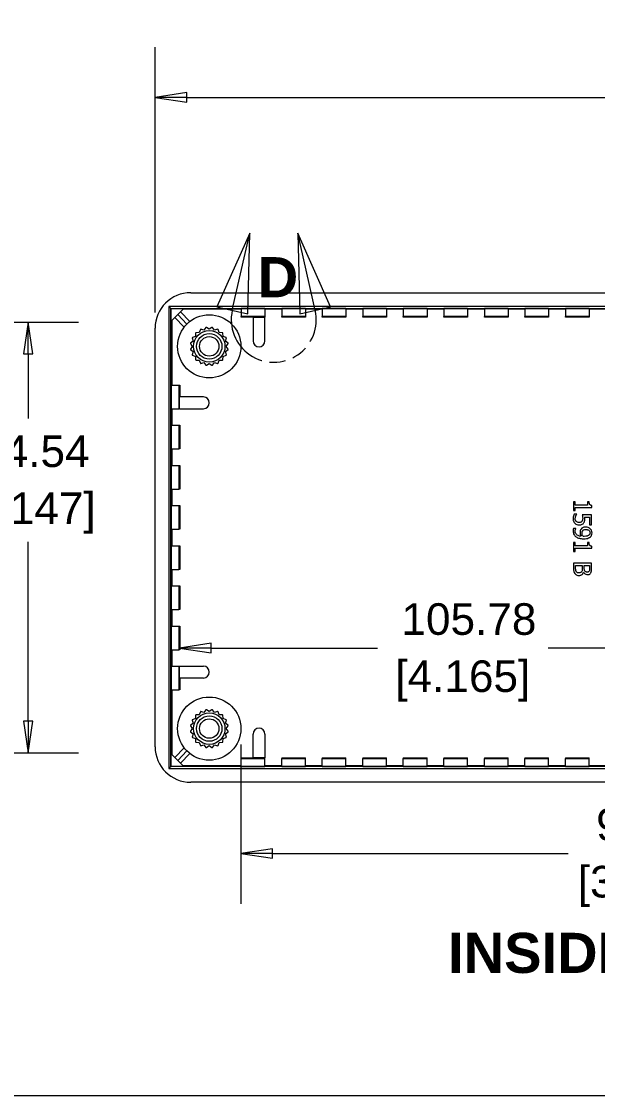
# Model space of a CAD drawing. Header units: millimetres. Extents: x 18 to 539, y 14 to 413.
# Drawn here: x 212.7 to 285.6, y 19.3 to 155.3 of the extents above; entities that cross this region are included whole.
import ezdxf

# ---------------------------------------------------------------- set-up
doc = ezdxf.new("R2010")
doc.units = ezdxf.units.MM
doc.header["$LTSCALE"] = 2
doc.linetypes.add('DOUBLE_DASH_CHAIN', pattern=[1.2403, 0.6614, -0.0827, 0.1654, -0.0827, 0.1654, -0.0827])
doc.layers.get('0').update_dxf_attribs({"lineweight": 25})
for name, color, linetype, lineweight in [('Detail Boundary (ANSI)', 7, 'DOUBLE_DASH_CHAIN', 9), ('Dimension (ANSI)', 7, 'Continuous', 9), ('Sketch Geometry (ANSI)', 7, 'Continuous', 9), ('Symbol (ANSI)', 7, 'Continuous', 9), ('Visible (ANSI)', 7, 'Continuous', 9), ('Visible Narrow (ANSI)', 7, 'Continuous', 9)]:
    doc.layers.add(name, color=color, linetype=linetype, lineweight=lineweight)
doc.styles.add('Label Text (ANSI)', font='arialbd.ttf')
doc.styles.add('Note Text (ANSI)', font='arial.ttf')
doc.styles.add('Text Style20', font='arial.ttf')
doc.dimstyles.new('Default - mm (ANSI)', dxfattribs={"dimscale": 2, "dimtxt": 2, "dimasz": 2, "dimexe": 3.175, "dimexo": 1, "dimgap": 0.8, "dimtad": 0, "dimtih": 1, "dimtoh": 1, "dimrnd": 1e-08, "dimzin": 4, "dimdsep": 46, "dimtxsty": 'Note Text (ANSI)', "dimblk": 'Filled-1', "dimcen": 0.09, "dimdle": 10, "dimclrd": 256, "dimclre": 256, "dimclrt": 256, "dimadec": 1, "dimazin": 0, "dimtfac": 1.524, "dimtofl": 0, "dimtmove": 0, "dimatfit": 3, "dimfxl": 0, "dimtolj": 1, "dimtzin": 0, "dimlwd": -1, "dimlwe": -1, "dimarcsym": 0})

# ---------------------------------------------------------------- blocks, each defined once
blk = doc.blocks.new('Title Blocks HAMMOND')
at = {"layer": 'Sketch Geometry (ANSI)'}
blk.add_line((9.353, 9.64), (173.942, 9.64), dxfattribs=at)
at = {"layer": 'Symbol (ANSI)'}
for tag, p, height, style in [('<TITLE>_001', (227.568, 16.349), 5, 'Text Style20'), ('REV:_DD.MM.YYYY_001', (248.641, 6.925), 2, 'Note Text (ANSI)')]:
    blk.add_attdef(tag, p, '', height=height, dxfattribs=dict(at, style=style))
blk = doc.blocks.new('Filled-1')
at = {"color": 0}
for p, q in [((0, 0), (-1, 0.15)), ((-1, 0.15), (-1, -0.15)), ((-1, 0), (0, 0)), ((-1, -0.15), (0, 0))]:
    blk.add_line(p, q, dxfattribs=at)
at = {"color": 0, "flags": 128}
blk.add_lwpolyline([(-1, -0.15), (0, 0), (-1, 0.15), (-1, -0.15)], dxfattribs=at)
at = {"color": 0}
blk.add_solid([(-1, -0.15), (0, 0), (-1, 0.15), (-1, -0.15)], dxfattribs=at)
blk = doc.blocks.new('*D12')
at = {"layer": 'Defpoints', "color": 0, "transparency": 16777216}
for p in [(173.54, 117.24), (173.54, 62.7), (213.54, 62.7)]:
    blk.add_point(p, dxfattribs=at)
at = {"layer": 'Dimension (ANSI)', "transparency": 16777216}
for p, q in [((175.54, 117.24), (219.89, 117.24)), ((213.54, 113.24), (213.54, 105.03)), ((213.54, 66.7), (213.54, 89.43)), ((175.54, 62.7), (219.89, 62.7))]:
    blk.add_line(p, q, dxfattribs=at)
at = {"layer": 'Dimension (ANSI)', "transparency": 16777216, "xscale": 4, "yscale": 4, "zscale": 4}
for p, rotation in [((213.54, 117.24), 90), ((213.54, 62.7), 270)]:
    blk.add_blockref('Filled-1', p, dxfattribs=dict(at, rotation=rotation))
at = {"layer": 'Dimension (ANSI)', "transparency": 16777216, "char_height": 4, "attachment_point": 5, "style": 'Note Text (ANSI)'}
for s, insert in [('\\A1; 54.54', (213.54, 100.86)), ('\\A1;[2.147]', (213.54, 93.07))]:
    blk.add_mtext(s, dxfattribs=dict(at, insert=insert))
blk = doc.blocks.new('2dDetail1')
at = {"layer": 'Detail Boundary (ANSI)', "linetype": 'Continuous'}
for p, q in [((120.797, 64.245), (118.71, 59.593)), ((119.685, 59.37), (120.797, 64.245)), ((120.66, 59.148), (120.797, 64.245)), ((124.936, 59.37), (123.824, 64.245)), ((125.911, 59.593), (123.824, 64.245)), ((123.824, 64.245), (123.961, 59.148)), ((118.71, 59.593), (120.66, 59.148)), ((123.961, 59.148), (125.911, 59.593))]:
    blk.add_line(p, q, dxfattribs=at)
at = {"layer": 'Detail Boundary (ANSI)', "linetype": 'Continuous', "flags": 128}
for points in [[(120.66, 59.148), (120.797, 64.245), (118.71, 59.593), (120.66, 59.148)], [(125.911, 59.593), (123.824, 64.245), (123.961, 59.148), (125.911, 59.593)]]:
    blk.add_lwpolyline(points, dxfattribs=at)
at = {"layer": 'Detail Boundary (ANSI)', "ltscale": 3.068494}
blk.add_arc((122.311, 58.771), 2.693, 167.15, 12.85, dxfattribs=at)
at = {"layer": 'Detail Boundary (ANSI)'}
for points in [[(120.66, 59.148), (120.797, 64.245), (118.71, 59.593), (120.66, 59.148)], [(125.911, 59.593), (123.824, 64.245), (123.961, 59.148), (125.911, 59.593)]]:
    blk.add_solid(points, dxfattribs=at)
at = {"layer": 'Detail Boundary (ANSI)', "insert": (121.297, 60.194), "char_height": 2.54, "attachment_point": 7, "style": 'Label Text (ANSI)'}
blk.add_mtext('D', dxfattribs=at)
blk = doc.blocks.new('*D29')
at = {"layer": 'Defpoints', "color": 0, "transparency": 16777216}
for p in [(232.71, 78.75), (338.49, 78.75), (338.49, 75.97)]:
    blk.add_point(p, dxfattribs=at)
at = {"layer": 'Dimension (ANSI)', "transparency": 16777216}
for p, q in [((236.71, 75.97), (257.75, 75.97)), ((334.49, 75.97), (279.35, 75.97))]:
    blk.add_line(p, q, dxfattribs=at)
at = {"layer": 'Dimension (ANSI)', "transparency": 16777216, "xscale": 4, "yscale": 4, "zscale": 4, "rotation": 180}
blk.add_blockref('Filled-1', (232.71, 75.97), dxfattribs=at)
at = {"layer": 'Dimension (ANSI)', "transparency": 16777216, "xscale": 4, "yscale": 4, "zscale": 4}
blk.add_blockref('Filled-1', (338.49, 75.97), dxfattribs=at)
at = {"layer": 'Dimension (ANSI)', "transparency": 16777216, "char_height": 4, "attachment_point": 5, "style": 'Note Text (ANSI)'}
for s, insert in [('\\A1; 105.78', (268.55, 79.61)), ('\\A1;[4.165]', (268.55, 71.8))]:
    blk.add_mtext(s, dxfattribs=dict(at, insert=insert))
blk = doc.blocks.new('*D32')
at = {"layer": 'Defpoints', "color": 0, "transparency": 16777216}
for p in [(240.45, 65.77), (330.75, 65.77), (240.45, 49.94)]:
    blk.add_point(p, dxfattribs=at)
at = {"layer": 'Dimension (ANSI)', "transparency": 16777216}
for p, q in [((240.45, 63.77), (240.45, 43.59)), ((330.75, 63.77), (330.75, 43.59)), ((244.45, 49.94), (281.88, 49.94)), ((326.75, 49.94), (301.43, 49.94))]:
    blk.add_line(p, q, dxfattribs=at)
at = {"layer": 'Dimension (ANSI)', "transparency": 16777216, "xscale": 4, "yscale": 4, "zscale": 4, "rotation": 180}
blk.add_blockref('Filled-1', (240.45, 49.94), dxfattribs=at)
at = {"layer": 'Dimension (ANSI)', "transparency": 16777216, "xscale": 4, "yscale": 4, "zscale": 4}
blk.add_blockref('Filled-1', (330.75, 49.94), dxfattribs=at)
at = {"layer": 'Dimension (ANSI)', "transparency": 16777216, "char_height": 4, "attachment_point": 5, "style": 'Note Text (ANSI)'}
for s, insert in [('\\A1; 90.30', (291.65, 53.59)), ('\\A1;[3.555]', (291.65, 45.78))]:
    blk.add_mtext(s, dxfattribs=dict(at, insert=insert))
blk = doc.blocks.new('*D48')
at = {"layer": 'Defpoints', "color": 0, "transparency": 16777216}
for p in [(341.6, 145.7), (229.6, 116.47), (341.6, 116.47)]:
    blk.add_point(p, dxfattribs=at)
at = {"layer": 'Dimension (ANSI)', "transparency": 16777216}
for p, q in [((229.6, 118.47), (229.6, 152.05)), ((341.6, 118.47), (341.6, 152.05)), ((233.6, 145.7), (291.39, 145.7)), ((337.6, 145.7), (312.96, 145.7))]:
    blk.add_line(p, q, dxfattribs=at)
at = {"layer": 'Dimension (ANSI)', "transparency": 16777216, "xscale": 4, "yscale": 4, "zscale": 4, "rotation": 180}
blk.add_blockref('Filled-1', (229.6, 145.7), dxfattribs=at)
at = {"layer": 'Dimension (ANSI)', "transparency": 16777216, "xscale": 4, "yscale": 4, "zscale": 4}
blk.add_blockref('Filled-1', (341.6, 145.7), dxfattribs=at)
at = {"layer": 'Dimension (ANSI)', "transparency": 16777216, "char_height": 4, "attachment_point": 5, "style": 'Note Text (ANSI)'}
for s, insert in [('\\A1; 112.00', (302.17, 149.34)), ('\\A1;[4.409]', (302.17, 141.54))]:
    blk.add_mtext(s, dxfattribs=dict(at, insert=insert))

msp = doc.modelspace()

# ---------------------------------------------------------------- linework, layer by layer
at = {"layer": 'Visible (ANSI)'}
for p, q in [((234.1038, 120.968), (337.1039, 120.968)), ((231.6049, 118.9669), (231.3549, 119.2169)), ((231.6049, 118.9669), (231.6161, 118.9558)), ((231.6161, 117.3479), (231.6161, 118.9558)), ((231.6161, 118.9558), (233.224, 118.9558)), ((233.224, 118.9558), (231.6161, 117.3479)), ((234.0011, 117.3278), (232.8133, 118.5451)), ((240.5038, 118.8589), (233.1271, 118.8589)), ((240.5038, 118.9479), (240.5038, 117.948)), ((243.5038, 118.9479), (243.5038, 117.948)), ((245.6333, 118.8589), (243.5038, 118.8589)), ((245.6333, 118.9479), (245.6333, 117.948)), ((248.6333, 118.9479), (248.6333, 117.948)), ((250.7627, 118.8589), (248.6333, 118.8589)), ((250.7627, 118.9479), (250.7627, 117.948)), ((253.7627, 118.9479), (253.7627, 117.948)), ((255.8921, 118.8589), (253.7627, 118.8589)), ((255.8921, 118.9479), (255.8921, 117.948)), ((258.8921, 118.9479), (258.8921, 117.948)), ((261.0215, 118.8589), (258.8921, 118.8589)), ((261.0215, 118.9479), (261.0215, 117.948)), ((264.0215, 118.9479), (264.0215, 117.948)), ((266.1509, 118.8589), (264.0215, 118.8589)), ((266.1509, 118.9479), (266.1509, 117.948)), ((269.1509, 118.9479), (269.1509, 117.948)), ((271.2803, 118.8589), (269.1509, 118.8589)), ((271.2803, 118.9479), (271.2803, 117.948)), ((274.2803, 118.9479), (274.2803, 117.948)), ((276.4097, 118.8589), (274.2803, 118.8589)), ((276.4097, 118.9479), (276.4097, 117.948)), ((279.4097, 118.9479), (279.4097, 117.948)), ((281.5391, 118.8589), (279.4097, 118.8589)), ((281.5391, 118.9479), (281.5391, 117.948)), ((284.5391, 118.9479), (284.5391, 117.948)), ((286.6685, 118.8589), (284.5391, 118.8589)), ((231.7129, 117.4447), (231.7129, 109.268)), ((232.1062, 117.838), (233.294, 116.6207)), ((240.5038, 117.8589), (240.5038, 117.948)), ((242.0038, 117.8589), (240.5038, 117.8589)), ((242.0038, 117.8698), (242.0038, 114.8589)), ((242.0038, 117.8698), (243.5038, 117.8698)), ((243.5038, 117.948), (243.5038, 117.8698)), ((243.5038, 114.8589), (243.5038, 117.8698)), ((245.6333, 117.8589), (245.6333, 117.948)), ((248.6333, 117.8589), (245.6333, 117.8589)), ((248.6333, 117.948), (248.6333, 117.8589)), ((250.7627, 117.8589), (250.7627, 117.948)), ((253.7627, 117.8589), (250.7627, 117.8589)), ((253.7627, 117.948), (253.7627, 117.8589)), ((255.8921, 117.8589), (255.8921, 117.948)), ((258.8921, 117.8589), (255.8921, 117.8589)), ((258.8921, 117.948), (258.8921, 117.8589)), ((261.0215, 117.8589), (261.0215, 117.948)), ((264.0215, 117.8589), (261.0215, 117.8589)), ((264.0215, 117.948), (264.0215, 117.8589)), ((266.1509, 117.8589), (266.1509, 117.948)), ((269.1509, 117.8589), (266.1509, 117.8589)), ((269.1509, 117.948), (269.1509, 117.8589)), ((271.2803, 117.8589), (271.2803, 117.948)), ((274.2803, 117.8589), (271.2803, 117.8589)), ((274.2803, 117.948), (274.2803, 117.8589)), ((276.4097, 117.8589), (276.4097, 117.948)), ((279.4097, 117.8589), (276.4097, 117.8589)), ((279.4097, 117.948), (279.4097, 117.8589)), ((281.5391, 117.8589), (281.5391, 117.948)), ((284.5391, 117.8589), (281.5391, 117.8589)), ((284.5391, 117.948), (284.5391, 117.8589)), ((229.6038, 63.468), (229.6038, 116.4681)), ((234.7238, 115.8502), (234.7072, 115.4371)), ((235.1848, 115.9147), (234.7717, 115.898)), ((235.3283, 116.3025), (235.1848, 115.9147)), ((235.7867, 116.2214), (235.3886, 116.3332)), ((236.043, 116.5458), (235.7867, 116.2214)), ((236.4538, 116.327), (236.1098, 116.5564)), ((236.7979, 116.5564), (236.4538, 116.327)), ((237.121, 116.2214), (236.8647, 116.5458)), ((237.5191, 116.3332), (237.121, 116.2214)), ((237.7229, 115.9147), (237.5793, 116.3025)), ((238.136, 115.898), (237.7229, 115.9147)), ((238.2005, 115.4371), (238.1838, 115.8502)), ((234.0655, 114.5121), (234.2948, 114.168)), ((234.4005, 114.8352), (234.0761, 114.5789)), ((234.2887, 115.2333), (234.4005, 114.8352)), ((234.7072, 115.4371), (234.3194, 115.2935)), ((238.5883, 115.2935), (238.2005, 115.4371)), ((238.5072, 114.8352), (238.619, 115.2333)), ((238.8316, 114.5789), (238.5072, 114.8352)), ((238.6128, 114.168), (238.8422, 114.5121)), ((234.2948, 114.168), (234.0655, 113.824)), ((234.0761, 113.7572), (234.4005, 113.5009)), ((234.4005, 113.5009), (234.2887, 113.1028)), ((234.3194, 113.0425), (234.7072, 112.899)), ((234.7072, 112.899), (234.7238, 112.4859)), ((238.1838, 112.4859), (238.2005, 112.899)), ((238.2005, 112.899), (238.5883, 113.0425)), ((238.5072, 113.5009), (238.8316, 113.7572)), ((238.619, 113.1028), (238.5072, 113.5009)), ((238.8422, 113.824), (238.6128, 114.168)), ((234.7717, 112.438), (235.1848, 112.4214)), ((235.1848, 112.4214), (235.3283, 112.0336)), ((235.3886, 112.0029), (235.7867, 112.1147)), ((235.7867, 112.1147), (236.043, 111.7903)), ((236.1098, 111.7797), (236.4538, 112.009)), ((236.4538, 112.009), (236.7979, 111.7797)), ((236.8647, 111.7903), (237.121, 112.1147)), ((237.121, 112.1147), (237.5191, 112.0029)), ((237.5793, 112.0336), (237.7229, 112.4214)), ((237.7229, 112.4214), (238.136, 112.438)), ((231.6239, 109.268), (232.6239, 109.268)), ((232.6239, 109.268), (232.7129, 109.268)), ((232.7129, 109.268), (232.7129, 107.768)), ((232.702, 106.268), (232.702, 107.768)), ((235.7129, 107.768), (232.702, 107.768)), ((231.6239, 106.268), (232.6239, 106.268)), ((231.7129, 106.268), (231.7129, 104.1823)), ((232.702, 106.268), (232.6239, 106.268)), ((232.702, 106.268), (235.7129, 106.268)), ((231.6239, 104.1823), (232.6239, 104.1823)), ((232.6239, 104.1823), (232.7129, 104.1823)), ((232.7129, 104.1823), (232.7129, 101.1823)), ((231.6239, 101.1823), (232.6239, 101.1823)), ((231.7129, 101.1823), (231.7129, 99.0966)), ((232.7129, 101.1823), (232.6239, 101.1823)), ((231.6239, 99.0966), (232.6239, 99.0966)), ((232.6239, 99.0966), (232.7129, 99.0966)), ((232.7129, 99.0966), (232.7129, 96.0966)), ((231.6239, 96.0966), (232.6239, 96.0966)), ((231.7129, 96.0966), (231.7129, 94.0109)), ((232.7129, 96.0966), (232.6239, 96.0966)), ((231.6239, 94.0109), (232.6239, 94.0109)), ((232.6239, 94.0109), (232.7129, 94.0109)), ((232.7129, 94.0109), (232.7129, 91.0109)), ((282.7952, 94.4972), (282.5604, 94.4972)), ((282.5604, 94.4972), (282.5604, 93.3752)), ((282.7952, 94.0797), (282.7952, 94.4972)), ((284.3366, 94.0797), (282.7952, 94.0797)), ((284.5473, 94.4972), (284.3366, 94.4972)), ((284.3366, 94.4972), (284.3366, 94.0797)), ((284.8678, 93.7834), (284.8678, 94.0219)), ((282.5604, 93.3752), (282.7952, 93.3752)), ((282.9686, 92.9278), (282.6424, 92.9278)), ((282.7952, 93.3752), (282.7952, 93.7834)), ((282.7952, 93.7834), (284.8678, 93.7834)), ((282.9686, 92.9055), (282.9686, 92.9278)), ((284.8604, 92.8328), (283.675, 92.8328)), ((283.9769, 92.5364), (284.5901, 92.5364)), ((284.5901, 92.5364), (284.5901, 91.571)), ((284.8604, 91.571), (284.8604, 92.8328)), ((284.5901, 91.571), (284.8604, 91.571)), ((231.6239, 91.0109), (232.6239, 91.0109)), ((231.7129, 91.0109), (231.7129, 88.9252)), ((232.7129, 91.0109), (232.6239, 91.0109)), ((282.8437, 91.0901), (282.5473, 91.0901)), ((282.8437, 91.0752), (282.8437, 91.0901)), ((231.6239, 88.9252), (232.6239, 88.9252)), ((232.6239, 88.9252), (232.7129, 88.9252)), ((232.7129, 88.9252), (232.7129, 85.9252)), ((282.7952, 89.3194), (282.5604, 89.3194)), ((282.5604, 89.3194), (282.5604, 88.1974)), ((282.7952, 88.9019), (282.7952, 89.3194)), ((284.3366, 88.9019), (282.7952, 88.9019)), ((282.7952, 88.1974), (282.7952, 88.6056)), ((282.7952, 88.6056), (284.8678, 88.6056)), ((284.5473, 89.3194), (284.3366, 89.3194)), ((284.3366, 89.3194), (284.3366, 88.9019)), ((284.8678, 88.6056), (284.8678, 88.8441)), ((282.5604, 88.1974), (282.7952, 88.1974)), ((231.6239, 85.9252), (232.6239, 85.9252)), ((231.7129, 85.9252), (231.7129, 83.8395)), ((232.7129, 85.9252), (232.6239, 85.9252)), ((284.8604, 86.7212), (282.5604, 86.7212)), ((282.5604, 86.7212), (282.5604, 86.0614)), ((282.8213, 86.1676), (282.8213, 86.4155)), ((282.8213, 86.4155), (283.6712, 86.4155)), ((283.6712, 86.4155), (283.6712, 86.0688)), ((283.9266, 86.0688), (283.9266, 86.4155)), ((283.9266, 86.4155), (284.5994, 86.4155)), ((284.5994, 86.4155), (284.5994, 86.1229)), ((284.8604, 86.1117), (284.8604, 86.7212)), ((283.839, 85.5917), (283.8502, 85.5917)), ((231.6239, 83.8395), (232.6239, 83.8395)), ((232.6239, 83.8395), (232.7129, 83.8395)), ((232.7129, 83.8395), (232.7129, 80.8395)), ((231.6239, 80.8395), (232.6239, 80.8395)), ((231.7129, 80.8395), (231.7129, 78.7538)), ((232.7129, 80.8395), (232.6239, 80.8395)), ((231.6239, 78.7538), (232.6239, 78.7538)), ((232.6239, 78.7538), (232.7129, 78.7538)), ((232.7129, 78.7538), (232.7129, 75.7538)), ((231.6239, 75.7538), (232.6239, 75.7538)), ((231.7129, 75.7538), (231.7129, 73.6681)), ((232.7129, 75.7538), (232.6239, 75.7538)), ((231.6239, 73.6681), (232.6239, 73.6681)), ((232.6239, 73.6681), (232.702, 73.6681)), ((232.702, 72.1681), (232.702, 73.6681)), ((232.702, 73.6681), (235.7129, 73.6681)), ((235.7129, 72.1681), (232.702, 72.1681)), ((232.7129, 72.1681), (232.7129, 70.6681)), ((231.6239, 70.6681), (232.6239, 70.6681)), ((231.7129, 70.6681), (231.7129, 62.4914)), ((232.7129, 70.6681), (232.6239, 70.6681)), ((236.043, 68.1458), (235.7867, 67.8214)), ((236.4538, 67.927), (236.1098, 68.1564)), ((236.7979, 68.1564), (236.4538, 67.927)), ((237.121, 67.8214), (236.8647, 68.1458)), ((234.2887, 66.8333), (234.4005, 66.4352)), ((234.7072, 67.0371), (234.3194, 66.8935)), ((234.7238, 67.4502), (234.7072, 67.0371)), ((235.1848, 67.5147), (234.7717, 67.498)), ((235.3283, 67.9025), (235.1848, 67.5147)), ((235.7867, 67.8214), (235.3886, 67.9332)), ((237.5191, 67.9332), (237.121, 67.8214)), ((237.7229, 67.5147), (237.5793, 67.9025)), ((238.136, 67.498), (237.7229, 67.5147)), ((238.2005, 67.0371), (238.1838, 67.4502)), ((238.5883, 66.8935), (238.2005, 67.0371)), ((238.5072, 66.4352), (238.619, 66.8333)), ((234.0655, 66.1121), (234.2948, 65.768)), ((234.2948, 65.768), (234.0655, 65.424)), ((234.4005, 66.4352), (234.0761, 66.1789)), ((234.0761, 65.3572), (234.4005, 65.1009)), ((238.8316, 66.1789), (238.5072, 66.4352)), ((238.5072, 65.1009), (238.8316, 65.3572)), ((238.6128, 65.768), (238.8422, 66.1121)), ((238.8422, 65.424), (238.6128, 65.768)), ((234.4005, 65.1009), (234.2887, 64.7028)), ((234.3194, 64.6425), (234.7072, 64.499)), ((234.7072, 64.499), (234.7238, 64.0859)), ((234.7717, 64.038), (235.1848, 64.0214)), ((235.1848, 64.0214), (235.3283, 63.6336)), ((237.5793, 63.6336), (237.7229, 64.0214)), ((237.7229, 64.0214), (238.136, 64.038)), ((238.1838, 64.0859), (238.2005, 64.499)), ((238.2005, 64.499), (238.5883, 64.6425)), ((238.619, 64.7028), (238.5072, 65.1009)), ((242.0038, 62.0662), (242.0038, 65.0771)), ((243.5038, 65.0771), (243.5038, 62.0662)), ((231.6161, 60.9803), (231.6161, 62.5882)), ((233.224, 60.9803), (231.6161, 62.5882)), ((233.294, 63.3153), (232.1062, 62.0981)), ((232.8133, 61.391), (234.0011, 62.6082)), ((235.3886, 63.6029), (235.7867, 63.7147)), ((235.7867, 63.7147), (236.043, 63.3903)), ((236.1098, 63.3797), (236.4538, 63.609)), ((236.4538, 63.609), (236.7979, 63.3797)), ((236.8647, 63.3903), (237.121, 63.7147)), ((237.121, 63.7147), (237.5191, 63.6029)), ((240.5038, 62.0771), (242.0038, 62.0771)), ((240.5038, 62.0771), (240.5038, 61.9881)), ((240.5038, 60.9881), (240.5038, 61.9881)), ((243.5038, 62.0662), (242.0038, 62.0662)), ((243.5038, 61.9881), (243.5038, 62.0662)), ((243.5038, 60.9881), (243.5038, 61.9881)), ((245.6333, 62.0771), (248.6333, 62.0771)), ((245.6333, 62.0771), (245.6333, 61.9881)), ((245.6333, 60.9881), (245.6333, 61.9881)), ((248.6333, 61.9881), (248.6333, 62.0771)), ((248.6333, 60.9881), (248.6333, 61.9881)), ((250.7627, 62.0771), (253.7627, 62.0771)), ((250.7627, 62.0771), (250.7627, 61.9881)), ((250.7627, 60.9881), (250.7627, 61.9881)), ((253.7627, 61.9881), (253.7627, 62.0771)), ((253.7627, 60.9881), (253.7627, 61.9881)), ((255.8921, 62.0771), (258.8921, 62.0771)), ((255.8921, 62.0771), (255.8921, 61.9881)), ((255.8921, 60.9881), (255.8921, 61.9881)), ((258.8921, 61.9881), (258.8921, 62.0771)), ((258.8921, 60.9881), (258.8921, 61.9881)), ((261.0215, 62.0771), (264.0215, 62.0771)), ((261.0215, 62.0771), (261.0215, 61.9881)), ((261.0215, 60.9881), (261.0215, 61.9881)), ((264.0215, 61.9881), (264.0215, 62.0771)), ((264.0215, 60.9881), (264.0215, 61.9881)), ((266.1509, 62.0771), (269.1509, 62.0771)), ((266.1509, 62.0771), (266.1509, 61.9881)), ((266.1509, 60.9881), (266.1509, 61.9881)), ((269.1509, 61.9881), (269.1509, 62.0771)), ((269.1509, 60.9881), (269.1509, 61.9881)), ((271.2803, 62.0771), (274.2803, 62.0771)), ((271.2803, 62.0771), (271.2803, 61.9881)), ((271.2803, 60.9881), (271.2803, 61.9881)), ((274.2803, 61.9881), (274.2803, 62.0771)), ((274.2803, 60.9881), (274.2803, 61.9881)), ((276.4097, 62.0771), (279.4097, 62.0771)), ((276.4097, 62.0771), (276.4097, 61.9881)), ((276.4097, 60.9881), (276.4097, 61.9881)), ((279.4097, 61.9881), (279.4097, 62.0771)), ((279.4097, 60.9881), (279.4097, 61.9881)), ((281.5391, 62.0771), (284.5391, 62.0771)), ((281.5391, 62.0771), (281.5391, 61.9881)), ((281.5391, 60.9881), (281.5391, 61.9881)), ((284.5391, 61.9881), (284.5391, 62.0771)), ((284.5391, 60.9881), (284.5391, 61.9881)), ((231.6049, 60.9691), (231.3549, 60.7191)), ((231.6049, 60.9691), (231.6161, 60.9803)), ((233.224, 60.9803), (231.6161, 60.9803)), ((233.1271, 61.0771), (240.5038, 61.0771)), ((243.5038, 61.0771), (245.6333, 61.0771)), ((248.6333, 61.0771), (250.7627, 61.0771)), ((253.7627, 61.0771), (255.8921, 61.0771)), ((258.8921, 61.0771), (261.0215, 61.0771)), ((264.0215, 61.0771), (266.1509, 61.0771)), ((269.1509, 61.0771), (271.2803, 61.0771)), ((274.2803, 61.0771), (276.4097, 61.0771)), ((279.4097, 61.0771), (281.5391, 61.0771)), ((284.5391, 61.0771), (286.6685, 61.0771)), ((337.1039, 58.968), (234.1038, 58.968))]:
    msp.add_line(p, q, dxfattribs=at)
for centre, radius in [((236.4538, 114.168), 4), ((236.4538, 114.168), 1.994), ((236.4538, 114.168), 1.6129), ((236.4538, 114.168), 1.2319), ((236.4538, 65.768), 4), ((236.4538, 65.768), 1.994), ((236.4538, 65.768), 1.6129), ((236.4538, 65.768), 1.2319)]:
    msp.add_circle(centre, radius, dxfattribs=at)
for centre, radius, start, end in [((236.4538, 114.168), 2.413, 134.196675, 135.803325), ((236.4538, 114.168), 2.413, 116.196675, 117.803325), ((236.4538, 114.168), 2.413, 98.196675, 99.803325), ((236.4538, 114.168), 2.413, 80.196675, 81.803325), ((236.4538, 114.168), 2.413, 62.196675, 63.803325), ((236.4538, 114.168), 2.413, 44.196675, 45.803325), ((236.4538, 114.168), 2.413, 170.196675, 171.803325), ((236.4538, 114.168), 2.413, 152.196675, 153.803325), ((236.4538, 114.168), 2.413, 26.196675, 27.803325), ((236.4538, 114.168), 2.413, 8.196675, 9.803325), ((242.7538, 114.8589), 0.75, 180, 0), ((236.4538, 114.168), 2.413, 188.196675, 189.803325), ((236.4538, 114.168), 2.413, 206.196675, 207.803325), ((236.4538, 114.168), 2.413, 332.196675, 333.803325), ((236.4538, 114.168), 2.413, 350.196675, 351.803325), ((236.4538, 114.168), 2.413, 224.196675, 225.803325), ((236.4538, 114.168), 2.413, 242.196675, 243.803325), ((236.4538, 114.168), 2.413, 260.196675, 261.803325), ((236.4538, 114.168), 2.413, 278.196675, 279.803325), ((236.4538, 114.168), 2.413, 296.196675, 297.803325), ((236.4538, 114.168), 2.413, 314.196675, 315.803325), ((235.7129, 107.018), 0.75, 270, 90), ((235.7129, 72.9181), 0.75, 270, 90), ((236.4538, 65.768), 2.413, 98.196675, 99.803325), ((236.4538, 65.768), 2.413, 80.196675, 81.803325), ((236.4538, 65.768), 2.413, 152.196675, 153.803325), ((236.4538, 65.768), 2.413, 134.196675, 135.803325), ((236.4538, 65.768), 2.413, 116.196675, 117.803325), ((236.4538, 65.768), 2.413, 62.196675, 63.803325), ((236.4538, 65.768), 2.413, 44.196675, 45.803325), ((236.4538, 65.768), 2.413, 26.196675, 27.803325), ((236.4538, 65.768), 2.413, 170.196675, 171.803325), ((236.4538, 65.768), 2.413, 188.196675, 189.803325), ((236.4538, 65.768), 2.413, 8.196675, 9.803325), ((236.4538, 65.768), 2.413, 350.196675, 351.803325), ((242.7538, 65.0771), 0.75, 0, 180), ((236.4538, 65.768), 2.413, 206.196675, 207.803325), ((236.4538, 65.768), 2.413, 224.196675, 225.803325), ((236.4538, 65.768), 2.413, 314.196675, 315.803325), ((236.4538, 65.768), 2.413, 332.196675, 333.803325), ((236.4538, 65.768), 2.413, 242.196675, 243.803325), ((236.4538, 65.768), 2.413, 260.196675, 261.803325), ((236.4538, 65.768), 2.413, 278.196675, 279.803325), ((236.4538, 65.768), 2.413, 296.196675, 297.803325)]:
    msp.add_arc(centre, radius, start, end, dxfattribs=at)
for centre, major_axis, ratio, start_param, end_param in [((234.1039, 116.468), (-3.182, 3.182), 0.99998096, 5.49779666, 7.06857395), ((242.0038, 118.9479), (-1.5, 0), 0.00436331, 3.14159265, 6.28318531), ((247.1333, 118.9479), (-1.5, 0), 0.00436331, 3.14159265, 6.28318531), ((252.2627, 118.9479), (-1.5, 0), 0.00436331, 3.14159265, 6.28318531), ((257.3921, 118.9479), (-1.5, 0), 0.00436331, 3.14159265, 6.28318531), ((262.5215, 118.9479), (-1.5, 0), 0.00436331, 3.14159265, 6.28318531), ((267.6509, 118.9479), (-1.5, 0), 0.00436331, 3.14159265, 6.28318531), ((272.7803, 118.9479), (-1.5, 0), 0.00436331, 3.14159265, 6.28318531), ((277.9097, 118.9479), (-1.5, 0), 0.00436331, 3.14159265, 6.28318531), ((283.0391, 118.9479), (-1.5, 0), 0.00436331, 3.14159265, 6.28318531), ((242.0038, 117.948), (-1.5, 0), 0.00436331, 3.14159265, 6.28318531), ((247.1333, 117.948), (-1.5, 0), 0.00436331, 3.14159265, 6.28318531), ((252.2627, 117.948), (-1.5, 0), 0.00436331, 3.14159265, 6.28318531), ((257.3921, 117.948), (-1.5, 0), 0.00436331, 3.14159265, 6.28318531), ((262.5215, 117.948), (-1.5, 0), 0.00436331, 3.14159265, 6.28318531), ((267.6509, 117.948), (-1.5, 0), 0.00436331, 3.14159265, 6.28318531), ((272.7803, 117.948), (-1.5, 0), 0.00436331, 3.14159265, 6.28318531), ((277.9097, 117.948), (-1.5, 0), 0.00436331, 3.14159265, 6.28318531), ((283.0391, 117.948), (-1.5, 0), 0.00436331, 3.14159265, 6.28318531), ((231.6239, 107.768), (0, -1.5), 0.00436331, 3.14159265, 6.28318531), ((232.6239, 107.768), (0, -1.5), 0.00436331, 3.14159265, 6.28318531), ((231.6239, 102.6823), (0, -1.5), 0.00436331, 3.14159265, 6.28318531), ((232.6239, 102.6823), (0, -1.5), 0.00436331, 3.14159265, 6.28318531), ((231.6239, 97.5966), (0, -1.5), 0.00436331, 3.14159265, 6.28318531), ((232.6239, 97.5966), (0, -1.5), 0.00436331, 3.14159265, 6.28318531), ((231.6239, 92.5109), (0, -1.5), 0.00436331, 3.14159265, 6.28318531), ((232.6239, 92.5109), (0, -1.5), 0.00436331, 3.14159265, 6.28318531), ((231.6239, 87.4252), (0, -1.5), 0.00436331, 3.14159265, 6.28318531), ((232.6239, 87.4252), (0, -1.5), 0.00436331, 3.14159265, 6.28318531), ((231.6239, 82.3395), (0, -1.5), 0.00436331, 3.14159265, 6.28318531), ((232.6239, 82.3395), (0, -1.5), 0.00436331, 3.14159265, 6.28318531), ((231.6239, 77.2538), (0, -1.5), 0.00436331, 3.14159265, 6.28318531), ((232.6239, 77.2538), (0, -1.5), 0.00436331, 3.14159265, 6.28318531), ((231.6239, 72.1681), (0, -1.5), 0.00436331, 3.14159265, 6.28318531), ((232.6239, 72.1681), (0, -1.5), 0.00436331, 3.14159265, 6.28318531), ((234.1039, 63.4681), (-3.182, -3.182), 0.99998096, 5.49779666, 7.06857395), ((242.0038, 61.9881), (-1.5, 0), 0.00436331, 0, 3.14159265), ((247.1333, 61.9881), (-1.5, 0), 0.00436331, 0, 3.14159265), ((252.2627, 61.9881), (-1.5, 0), 0.00436331, 0, 3.14159265), ((257.3921, 61.9881), (-1.5, 0), 0.00436331, 0, 3.14159265), ((262.5215, 61.9881), (-1.5, 0), 0.00436331, 0, 3.14159265), ((267.6509, 61.9881), (-1.5, 0), 0.00436331, 0, 3.14159265), ((272.7803, 61.9881), (-1.5, 0), 0.00436331, 0, 3.14159265), ((277.9097, 61.9881), (-1.5, 0), 0.00436331, 0, 3.14159265), ((283.0391, 61.9881), (-1.5, 0), 0.00436331, 0, 3.14159265), ((242.0038, 60.9881), (1.5, 0), 0.00436331, 3.14159265, 6.28318531), ((247.1333, 60.9881), (1.5, 0), 0.00436331, 3.14159265, 6.28318531), ((252.2627, 60.9881), (1.5, 0), 0.00436331, 3.14159265, 6.28318531), ((257.3921, 60.9881), (1.5, 0), 0.00436331, 3.14159265, 6.28318531), ((262.5215, 60.9881), (1.5, 0), 0.00436331, 3.14159265, 6.28318531), ((267.6509, 60.9881), (1.5, 0), 0.00436331, 3.14159265, 6.28318531), ((272.7803, 60.9881), (1.5, 0), 0.00436331, 3.14159265, 6.28318531), ((277.9097, 60.9881), (1.5, 0), 0.00436331, 3.14159265, 6.28318531), ((283.0391, 60.9881), (1.5, 0), 0.00436331, 3.14159265, 6.28318531)]:
    msp.add_ellipse(centre, major_axis=major_axis, ratio=ratio, start_param=start_param, end_param=end_param, dxfattribs=at)
for points, knots in [([(284.8678, 94.0219), (284.8368, 94.0244), (284.8053, 94.0291), (284.7492, 94.0442), (284.7237, 94.0538), (284.6747, 94.0811), (284.6521, 94.0991), (284.6228, 94.1345), (284.6017, 94.1631), (284.5559, 94.2984), (284.5473, 94.3989), (284.5473, 94.4972)], [-0.151739352, -0.151739352, -0.151739352, -0.151739352, -0.115109174, -0.115109174, -0.083492622, -0.083492622, -0.04922662, -0.04922662, -0.029479988, -0.029479988, 0, 0, 0, 0]), ([(282.6424, 92.9278), (282.5996, 92.8409), (282.5697, 92.7445), (282.5347, 92.5904), (282.5119, 92.4759), (282.5119, 92.3258)], [-0.116164895, -0.116164895, -0.116164895, -0.116164895, -0.045016689, -0.045016689, 0, 0, 0, 0]), ([(282.7785, 92.3202), (282.7785, 92.377), (282.7832, 92.4355), (282.8094, 92.5472), (282.8265, 92.6028), (282.8456, 92.6576)], [-0.0344379239, -0.0344379239, -0.0344379239, -0.0344379239, -0.0173973892, -0.0173973892, 0, 0, 0, 0]), ([(282.8456, 92.6576), (282.864, 92.7071), (282.885, 92.7567), (282.9182, 92.8222), (282.9429, 92.8706), (282.9686, 92.9055)], [-0.0463949989, -0.0463949989, -0.0463949989, -0.0463949989, -0.0129842337, -0.0129842337, 0, 0, 0, 0]), ([(283.675, 92.8328), (283.6887, 92.7704), (283.7016, 92.6929), (283.7165, 92.5972), (283.7309, 92.5034), (283.7309, 92.378)], [-0.107923881, -0.107923881, -0.107923881, -0.107923881, -0.037632019, -0.037632019, 0, 0, 0, 0]), ([(283.99, 92.3277), (283.99, 92.3603), (283.9888, 92.3939), (283.9863, 92.4422), (283.9842, 92.4819), (283.9769, 92.5364)], [-0.0505148892, -0.0505148892, -0.0505148892, -0.0505148892, -0.0164994907, -0.0164994907, 0, 0, 0, 0]), ([(282.5119, 92.3258), (282.5119, 92.2609), (282.5179, 92.1962), (282.5407, 92.091), (282.5571, 92.0314), (282.6274, 91.8865), (282.6756, 91.8185), (282.7374, 91.7611)], [-0.0832202306, -0.0832202306, -0.0832202306, -0.0832202306, -0.0483117669, -0.0483117669, -0.0253176385, -0.0253176385, 0, 0, 0, 0]), ([(282.7374, 91.7611), (282.8091, 91.6945), (282.8919, 91.6454), (283.0449, 91.588), (283.1468, 91.5579), (283.291, 91.5579)], [-0.107792226, -0.107792226, -0.107792226, -0.107792226, -0.043260055, -0.043260055, 0, 0, 0, 0]), ([(282.9182, 91.9885), (282.8945, 92.0091), (282.8734, 92.0322), (282.8375, 92.0832), (282.8231, 92.1105), (282.8003, 92.17), (282.7785, 92.2328), (282.7785, 92.3202)], [-0.0762672023, -0.0762672023, -0.0762672023, -0.0762672023, -0.0510822908, -0.0510822908, -0.0262354569, -0.0262354569, 0, 0, 0, 0]), ([(283.2929, 91.871), (283.1812, 91.871), (283.1125, 91.8895), (283.0173, 91.9213), (282.9646, 91.9496), (282.9182, 91.9885)], [-0.0301405375, -0.0301405375, -0.0301405375, -0.0301405375, -0.0181616405, -0.0181616405, 0, 0, 0, 0]), ([(283.291, 91.5579), (283.364, 91.5579), (283.44, 91.5635), (283.5626, 91.5911), (283.618, 91.6095), (283.744, 91.6831), (283.8002, 91.7333), (283.8464, 91.7946)], [-0.0724738662, -0.0724738662, -0.0724738662, -0.0724738662, -0.0437422203, -0.0437422203, -0.0230563085, -0.0230563085, 0, 0, 0, 0]), ([(283.6246, 92.0015), (283.607, 91.98), (283.5869, 91.961), (283.5344, 91.9224), (283.5067, 91.9098), (283.4329, 91.8792), (283.3631, 91.871), (283.2929, 91.871)], [-0.0312730848, -0.0312730848, -0.0312730848, -0.0312730848, -0.0269244462, -0.0269244462, -0.0210791845, -0.0210791845, 0, 0, 0, 0]), ([(284.113, 91.2895), (284.0378, 91.2895), (283.9614, 91.283), (283.8396, 91.2551), (283.7747, 91.2354), (283.6354, 91.1563), (283.5755, 91.104), (283.5259, 91.0398)], [-0.0838559167, -0.0838559167, -0.0838559167, -0.0838559167, -0.048044511, -0.048044511, -0.024343383, -0.024343383, 0, 0, 0, 0]), ([(283.7309, 92.378), (283.7309, 92.2842), (283.7193, 92.189), (283.6759, 92.073), (283.6541, 92.0348), (283.6246, 92.0015)], [-0.0371553126, -0.0371553126, -0.0371553126, -0.0371553126, -0.0133393831, -0.0133393831, 0, 0, 0, 0]), ([(283.8464, 91.7946), (283.8739, 91.8304), (283.8981, 91.8685), (283.9367, 91.9473), (283.9513, 91.9871), (283.9706, 92.0687), (283.99, 92.1587), (283.99, 92.3277)], [-0.158346993, -0.158346993, -0.158346993, -0.158346993, -0.102981093, -0.102981093, -0.050694669, -0.050694669, 0, 0, 0, 0]), ([(284.6908, 91.0733), (284.6172, 91.143), (284.5316, 91.1947), (284.3807, 91.2539), (284.2734, 91.2895), (284.113, 91.2895)], [-0.128348738, -0.128348738, -0.128348738, -0.128348738, -0.048132763, -0.048132763, 0, 0, 0, 0]), ([(282.5473, 91.0901), (282.5342, 91.048), (282.5263, 91.0044), (282.521, 90.9475), (282.5157, 90.8936), (282.5157, 90.8291)], [-0.0844710471, -0.0844710471, -0.0844710471, -0.0844710471, -0.0193365105, -0.0193365105, 0, 0, 0, 0]), ([(282.5157, 90.8291), (282.5157, 90.734), (282.5243, 90.6373), (282.5666, 90.4627), (282.5962, 90.3889), (282.7023, 90.2118), (282.7848, 90.1244), (282.8828, 90.0519)], [-0.0904680961, -0.0904680961, -0.0904680961, -0.0904680961, -0.0619426085, -0.0619426085, -0.0365869311, -0.0365869311, 0, 0, 0, 0]), ([(282.7822, 90.7881), (282.7822, 90.8708), (282.797, 90.9408), (282.8204, 91.0227), (282.8309, 91.0527), (282.8437, 91.0752)], [-0.021857041, -0.021857041, -0.021857041, -0.021857041, -0.0077492446, -0.0077492446, 0, 0, 0, 0]), ([(283.5501, 90.1171), (283.4113, 90.1263), (283.2677, 90.1526), (283.0458, 90.2561), (282.9859, 90.3071), (282.8972, 90.3961), (282.8571, 90.4566), (282.7955, 90.6087), (282.7822, 90.6982), (282.7822, 90.7881)], [-0.0850496768, -0.0850496768, -0.0850496768, -0.0850496768, -0.0646650714, -0.0646650714, -0.0492011857, -0.0492011857, -0.0269850869, -0.0269850869, 0, 0, 0, 0]), ([(282.8828, 90.0519), (283.0081, 89.9597), (283.1571, 89.9007), (283.4225, 89.8339), (283.6016, 89.7984), (283.8483, 89.7984)], [-0.171295472, -0.171295472, -0.171295472, -0.171295472, -0.074008603, -0.074008603, 0, 0, 0, 0]), ([(283.5259, 91.0398), (283.4779, 90.9762), (283.4382, 90.9052), (283.4095, 90.7972), (283.3898, 90.7201), (283.3898, 90.5962)], [-0.129548423, -0.129548423, -0.129548423, -0.129548423, -0.037181017, -0.037181017, 0, 0, 0, 0]), ([(283.3898, 90.5962), (283.3898, 90.513), (283.4011, 90.4307), (283.447, 90.2964), (283.4806, 90.219), (283.5501, 90.1171)], [-0.0893838278, -0.0893838278, -0.0893838278, -0.0893838278, -0.036984057, -0.036984057, 0, 0, 0, 0]), ([(283.6451, 90.5272), (283.6451, 90.602), (283.6542, 90.6666), (283.6788, 90.7503), (283.6986, 90.7869), (283.7253, 90.8198)], [-0.026166662, -0.026166662, -0.026166662, -0.026166662, -0.012720329, -0.012720329, 0, 0, 0, 0]), ([(283.7719, 90.1153), (283.7223, 90.1889), (283.695, 90.2639), (283.6588, 90.3834), (283.6451, 90.4554), (283.6451, 90.5272)], [-0.03747485, -0.03747485, -0.03747485, -0.03747485, -0.0215325138, -0.0215325138, 0, 0, 0, 0]), ([(283.7253, 90.8198), (283.747, 90.8464), (283.7715, 90.8702), (283.8338, 90.9163), (283.8652, 90.9306), (283.9567, 90.9669), (284.0412, 90.9764), (284.126, 90.9764)], [-0.0393811058, -0.0393811058, -0.0393811058, -0.0393811058, -0.0332029148, -0.0332029148, -0.025456179, -0.025456179, 0, 0, 0, 0]), ([(283.9173, 90.1097), (283.873, 90.1097), (283.8519, 90.1106), (283.8142, 90.1124), (283.7904, 90.1137), (283.7719, 90.1153)], [-0.0114928094, -0.0114928094, -0.0114928094, -0.0114928094, -0.0055760873, -0.0055760873, 0, 0, 0, 0]), ([(283.8483, 89.7984), (283.9655, 89.7984), (284.0886, 89.8052), (284.2615, 89.8344), (284.3636, 89.8551), (284.5567, 89.9391), (284.6343, 89.9862), (284.7001, 90.0482)], [-0.136204274, -0.136204274, -0.136204274, -0.136204274, -0.063174403, -0.063174403, -0.027119263, -0.027119263, 0, 0, 0, 0]), ([(284.5249, 90.2718), (284.4962, 90.2445), (284.463, 90.2222), (284.3725, 90.1747), (284.3184, 90.1586), (284.1859, 90.1201), (284.0502, 90.1097), (283.9173, 90.1097)], [-0.0520413845, -0.0520413845, -0.0520413845, -0.0520413845, -0.047326454, -0.047326454, -0.0398666018, -0.0398666018, 0, 0, 0, 0]), ([(284.126, 90.9764), (284.1794, 90.9764), (284.2337, 90.9727), (284.3316, 90.9555), (284.3765, 90.9431), (284.4803, 90.8979), (284.5207, 90.8651), (284.5824, 90.8026), (284.6081, 90.7642), (284.6468, 90.6699), (284.6554, 90.6157), (284.6554, 90.5607)], [-0.0608987995, -0.0608987995, -0.0608987995, -0.0608987995, -0.0511930641, -0.0511930641, -0.0428198811, -0.0428198811, -0.0305936176, -0.0305936176, -0.0164829377, -0.0164829377, 0, 0, 0, 0]), ([(284.6554, 90.5607), (284.6554, 90.5308), (284.6526, 90.5009), (284.6417, 90.4495), (284.6336, 90.4198), (284.5968, 90.345), (284.5622, 90.3054), (284.5249, 90.2718)], [-0.038103798, -0.038103798, -0.038103798, -0.038103798, -0.0249560818, -0.0249560818, -0.0150563322, -0.0150563322, 0, 0, 0, 0]), ([(284.907, 90.5589), (284.907, 90.613), (284.9008, 90.6664), (284.8739, 90.7827), (284.8524, 90.8372), (284.7982, 90.9513), (284.7512, 91.0173), (284.6908, 91.0733)], [-0.0488515392, -0.0488515392, -0.0488515392, -0.0488515392, -0.0378993204, -0.0378993204, -0.0247039067, -0.0247039067, 0, 0, 0, 0]), ([(284.7001, 90.0482), (284.7333, 90.0795), (284.763, 90.114), (284.8148, 90.1894), (284.8364, 90.2295), (284.8773, 90.3287), (284.907, 90.4222), (284.907, 90.5589)], [-0.102042058, -0.102042058, -0.102042058, -0.102042058, -0.071563041, -0.071563041, -0.041007929, -0.041007929, 0, 0, 0, 0]), ([(284.8678, 88.8441), (284.8368, 88.8466), (284.8053, 88.8514), (284.7492, 88.8664), (284.7237, 88.876), (284.6747, 88.9033), (284.6521, 88.9213), (284.6228, 88.9568), (284.6017, 88.9853), (284.5559, 89.1206), (284.5473, 89.2211), (284.5473, 89.3194)], [-0.151739352, -0.151739352, -0.151739352, -0.151739352, -0.115109174, -0.115109174, -0.083492622, -0.083492622, -0.04922662, -0.04922662, -0.029479988, -0.029479988, 0, 0, 0, 0]), ([(282.5604, 86.0614), (282.5604, 85.9276), (282.5707, 85.7907), (282.6247, 85.6041), (282.6641, 85.5069), (282.7468, 85.3997)], [-0.102071592, -0.102071592, -0.102071592, -0.102071592, -0.040604916, -0.040604916, 0, 0, 0, 0]), ([(282.9182, 85.6457), (282.8982, 85.6759), (282.8818, 85.7079), (282.8505, 85.7898), (282.8431, 85.8311), (282.8254, 85.9414), (282.8213, 86.0588), (282.8213, 86.1676)], [-0.0447712787, -0.0447712787, -0.0447712787, -0.0447712787, -0.0397674158, -0.0397674158, -0.0326597556, -0.0326597556, 0, 0, 0, 0]), ([(283.6712, 86.0688), (283.6712, 85.9199), (283.664, 85.8548), (283.6528, 85.7692), (283.6371, 85.7161), (283.6116, 85.6663)], [-0.0259167829, -0.0259167829, -0.0259167829, -0.0259167829, -0.0167986703, -0.0167986703, 0, 0, 0, 0]), ([(284.003, 85.7166), (283.9637, 85.778), (283.9486, 85.8251), (283.9306, 85.907), (283.9266, 85.9827), (283.9266, 86.0688)], [-0.0425791142, -0.0425791142, -0.0425791142, -0.0425791142, -0.025844989, -0.025844989, 0, 0, 0, 0]), ([(284.2994, 85.588), (284.2518, 85.588), (284.2016, 85.5922), (284.1153, 85.6158), (284.0897, 85.6301), (284.0438, 85.6625), (284.0213, 85.6877), (284.003, 85.7166)], [-0.02436236, -0.02436236, -0.02436236, -0.02436236, -0.0168390577, -0.0168390577, -0.0102499158, -0.0102499158, 0, 0, 0, 0]), ([(284.5398, 85.7054), (284.5276, 85.6843), (284.5127, 85.6652), (284.4729, 85.6302), (284.4515, 85.6193), (284.3914, 85.5945), (284.3453, 85.588), (284.2994, 85.588)], [-0.0243166287, -0.0243166287, -0.0243166287, -0.0243166287, -0.0194608058, -0.0194608058, -0.0137801519, -0.0137801519, 0, 0, 0, 0]), ([(284.5994, 86.1229), (284.5994, 86.0348), (284.5999, 85.9462), (284.5819, 85.8047), (284.5661, 85.7532), (284.5398, 85.7054)], [-0.0428085961, -0.0428085961, -0.0428085961, -0.0428085961, -0.0163815878, -0.0163815878, 0, 0, 0, 0]), ([(284.7672, 85.5078), (284.8076, 85.5813), (284.8338, 85.6595), (284.8603, 85.8648), (284.8604, 85.9886), (284.8604, 86.1117)], [-0.0620980078, -0.0620980078, -0.0620980078, -0.0620980078, -0.036938367, -0.036938367, 0, 0, 0, 0]), ([(282.7468, 85.3997), (282.7796, 85.3584), (282.8172, 85.322), (282.8973, 85.262), (282.9463, 85.232), (283.0858, 85.1749), (283.1759, 85.1611), (283.2668, 85.1611)], [-0.0652050984, -0.0652050984, -0.0652050984, -0.0652050984, -0.045205957, -0.045205957, -0.0272700707, -0.0272700707, 0, 0, 0, 0]), ([(283.2537, 85.4799), (283.2123, 85.4799), (283.1696, 85.4834), (283.0895, 85.5027), (283.0596, 85.5165), (282.9878, 85.5619), (282.9498, 85.6017), (282.9182, 85.6457)], [-0.0348069243, -0.0348069243, -0.0348069243, -0.0348069243, -0.0254717063, -0.0254717063, -0.0162623024, -0.0162623024, 0, 0, 0, 0]), ([(283.6116, 85.6663), (283.5929, 85.6313), (283.5701, 85.5972), (283.5089, 85.5359), (283.479, 85.5214), (283.3985, 85.4885), (283.3266, 85.4799), (283.2537, 85.4799)], [-0.0351523012, -0.0351523012, -0.0351523012, -0.0351523012, -0.029061944, -0.029061944, -0.021861104, -0.021861104, 0, 0, 0, 0]), ([(283.2668, 85.1611), (283.3232, 85.1611), (283.3796, 85.1667), (283.485, 85.1922), (283.5331, 85.2106), (283.6323, 85.2673), (283.6868, 85.3113), (283.7837, 85.4373), (283.8173, 85.5123), (283.839, 85.5917)], [-0.0876840057, -0.0876840057, -0.0876840057, -0.0876840057, -0.0668557638, -0.0668557638, -0.0476781377, -0.0476781377, -0.0246921154, -0.0246921154, 0, 0, 0, 0]), ([(283.8502, 85.5917), (283.8819, 85.5259), (283.923, 85.4663), (284.0126, 85.3804), (284.0664, 85.3384), (284.2032, 85.2814), (284.2716, 85.2692), (284.3422, 85.2692)], [-0.0777487062, -0.0777487062, -0.0777487062, -0.0777487062, -0.0444538593, -0.0444538593, -0.0211766471, -0.0211766471, 0, 0, 0, 0]), ([(284.3422, 85.2692), (284.4068, 85.2692), (284.4714, 85.2777), (284.5982, 85.3219), (284.6391, 85.3526), (284.7051, 85.4083), (284.74, 85.4557), (284.7672, 85.5078)], [-0.0335510294, -0.0335510294, -0.0335510294, -0.0335510294, -0.0259001775, -0.0259001775, -0.0176437803, -0.0176437803, 0, 0, 0, 0])]:
    msp.add_open_spline(points, degree=3, knots=knots, dxfattribs=at)
at = {"layer": 'Visible Narrow (ANSI)'}
for p, q in [((339.8527, 119.2169), (231.3549, 119.2169)), ((231.3549, 119.2169), (231.3549, 60.7191)), ((231.6049, 118.9669), (339.6027, 118.9669)), ((231.6049, 60.9691), (231.6049, 118.9669)), ((232.4597, 118.1915), (233.6256, 116.9967)), ((233.6256, 62.9394), (232.4597, 61.7446)), ((231.3549, 60.7191), (339.8527, 60.7191)), ((339.6027, 60.9691), (231.6049, 60.9691))]:
    msp.add_line(p, q, dxfattribs=at)

# ---------------------------------------------------------------- block references
at = {"xscale": 2, "yscale": 2, "zscale": 2}
msp.add_blockref('Title Blocks HAMMOND', (-0.4977, 0.025), dxfattribs=at)
at = {"layer": 'Detail Boundary (ANSI)', "xscale": 2, "yscale": 2, "zscale": 2}
msp.add_blockref('2dDetail1', (0, 0), dxfattribs=at)

# ---------------------------------------------------------------- texts
at = {"layer": 'Symbol (ANSI)', "insert": (266.6859, 34.753), "char_height": 5.08, "attachment_point": 7, "style": 'Label Text (ANSI)'}
msp.add_mtext('INSIDE BOX', dxfattribs=at)

# ---------------------------------------------------------------- dimensions: what is measured, and where the dimension line sits
at = {"layer": 'Dimension (ANSI)'}
dim = msp.add_linear_dim(base=(341.6038, 145.7012), p1=(229.6038, 116.4681), p2=(341.6038, 116.4681), text=' <>\\X[4.409]', dimstyle='Default - mm (ANSI)', override={"dimgap": 0.8, "dimtih": 0, "dimtoh": 0, "dimdec": 2, "dimpost": '\\X', "dimtol": 0, "dimlim": 0, "dimtp": 0, "dimtm": 0, "dimtdec": 2, "dimatfit": 1}, dxfattribs=at)
dim.commit()
dim.dimension.update_dxf_attribs({"geometry": '*D48', "text_midpoint": (302.1734, 145.7012), "dimtype": 160})
for base, p1, p2, angle, text, override, picture, middle in [((213.5445, 62.6969), (173.5445, 117.2391), (173.5445, 62.6969), 90, ' <>\\X[2.147]', {"dimgap": 0.8, "dimdec": 2, "dimpost": '\\X', "dimtol": 0, "dimlim": 0, "dimtp": 0, "dimtm": 0, "dimtdec": 2, "dimatfit": 1}, '*D12', (213.5445, 97.2291)), ((338.4947, 75.9678), (232.7129, 78.7538), (338.4947, 78.7538), 180, ' <>\\X[4.165]', {"dimgap": 0.8, "dimtih": 0, "dimtoh": 0, "dimdec": 2, "dimpost": '\\X', "dimse1": 1, "dimse2": 1, "dimtol": 0, "dimlim": 0, "dimtp": 0, "dimtm": 0, "dimtdec": 2, "dimatfit": 1}, '*D29', (268.5464, 75.9678)), ((240.4538, 49.9437), (330.7538, 65.768), (240.4538, 65.768), 180, ' <>\\X[3.555]', {"dimgap": 0.8, "dimtih": 0, "dimtoh": 0, "dimdec": 2, "dimpost": '\\X', "dimtol": 0, "dimlim": 0, "dimtp": 0, "dimtm": 0, "dimtdec": 2, "dimatfit": 1}, '*D32', (291.6538, 49.9437))]:
    dim = msp.add_linear_dim(base=base, p1=p1, p2=p2, angle=angle, text=text, dimstyle='Default - mm (ANSI)', override=override, dxfattribs=at)
    dim.commit()
    dim.dimension.update_dxf_attribs({"geometry": picture, "text_midpoint": middle, "dimtype": 160})

doc.saveas('drawing.dxf')
